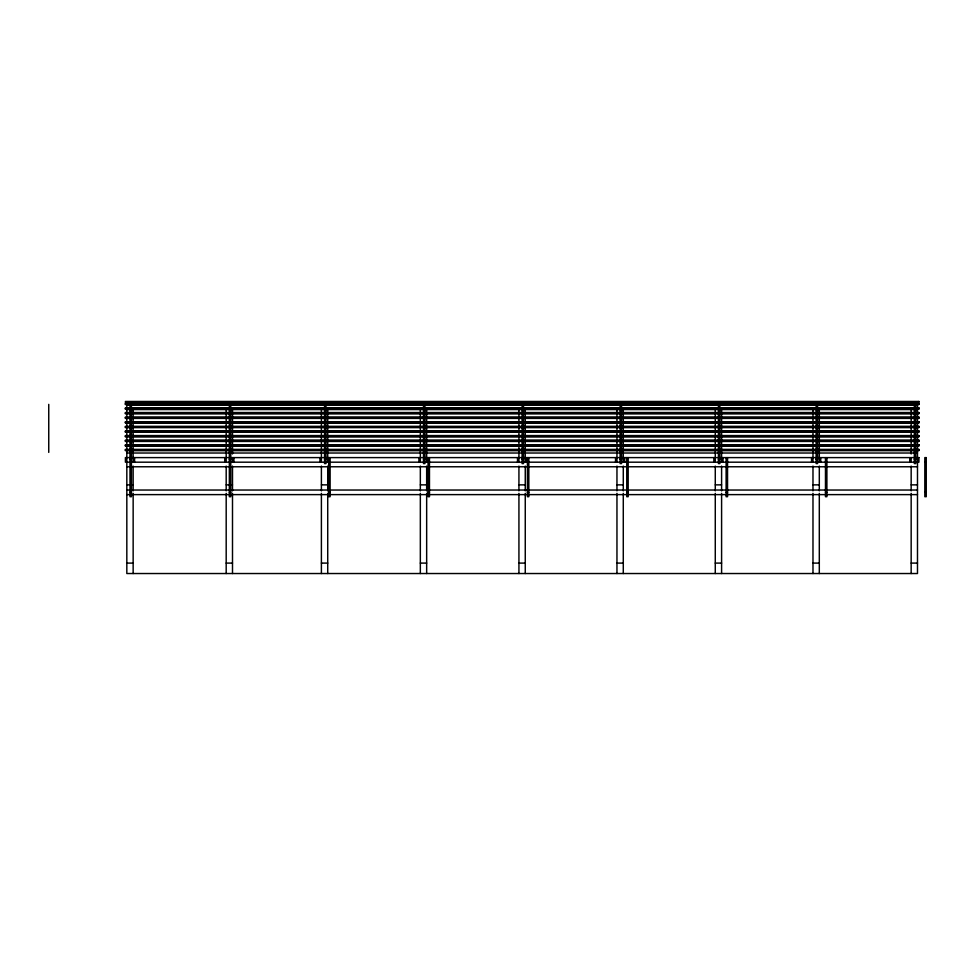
<?xml version="1.0" encoding="UTF-8"?>
<svg xmlns="http://www.w3.org/2000/svg" width="975" height="975" viewBox="0 0 975 975"><rect width="100%" height="100%" fill="white"/><g stroke="black" fill="none" stroke-linecap="round" stroke-linejoin="round"><path stroke-width="1.46" d="M125.409 403.735L918.913 403.735M125.409 404.15L918.913 404.15M917.487 404.991L126.823 404.991L126.823 573.532L917.487 573.532L917.487 402.419M125.409 408.342L918.913 408.342M125.409 408.757L918.913 408.757M126.823 409.573L917.487 409.573M125.409 412.949L918.913 412.949M125.409 413.376L918.913 413.376M125.409 417.556L918.913 417.556M125.409 417.982L918.913 417.982M125.409 422.163L918.913 422.163M125.409 422.589L918.913 422.589M125.409 426.77L918.913 426.77M125.409 427.196L918.913 427.196M125.409 431.389L918.913 431.389M125.409 431.803L918.913 431.803M125.409 435.996L918.913 435.996M125.409 436.41L918.913 436.41M125.409 440.602L918.913 440.602M125.409 441.029L918.913 441.029M125.409 445.209L918.913 445.209M125.409 445.636L918.913 445.636M125.409 449.816L918.913 449.816M125.409 450.243L918.913 450.243M126.823 453.022L917.487 453.022M129.992 459.481L131.418 459.481M229.344 459.481L230.77 459.481M324.553 459.481L325.979 459.481M423.503 459.481L424.929 459.481M522.1 459.481L523.514 459.481M620.124 459.481L621.55 459.481M718.429 459.481L719.855 459.481M816.148 459.481L817.562 459.481M914.331 459.481L915.757 459.481M428.049 462.016L429.475 462.016M527.414 462.016L528.828 462.016M626.767 462.016L628.18 462.016M726.119 462.016L727.545 462.016M825.472 462.016L826.898 462.016M924.824 462.016L926.25 462.016M126.823 466.769L917.487 466.769M126.835 484.867L133.136 484.867M226.2 484.867L232.489 484.867M321.409 484.867L327.71 484.867M420.347 484.867L426.648 484.867M518.944 484.867L525.245 484.867M616.968 484.867L623.269 484.867M715.284 484.867L721.585 484.867M812.992 484.867L819.293 484.867M911.174 484.867L917.475 484.867M126.823 490.035L917.487 490.035M129.992 492.29L131.418 492.29M229.344 492.29L230.77 492.29M328.697 492.29L330.123 492.29M428.049 492.29L429.475 492.29M527.414 492.29L528.828 492.29M626.767 492.29L628.18 492.29M726.119 492.29L727.545 492.29M825.472 492.29L826.898 492.29M924.824 492.29L926.25 492.29M126.823 494.617L917.487 494.617M126.823 563.099L133.148 563.099M226.188 563.099L232.501 563.099M321.397 563.099L327.722 563.099M420.335 563.099L426.66 563.099M518.932 563.099L525.257 563.099M616.956 563.099L623.281 563.099M715.272 563.099L721.598 563.099M812.979 563.099L819.305 563.099M911.162 563.099L917.487 563.099M911.162 408.488L911.162 453.96M911.162 457.604L911.162 462.187M911.162 466.087L911.162 490.876M911.162 493.362L911.162 573.532M909.748 457.604L909.748 462.187M826.898 457.604L826.898 496.702L825.472 496.702L825.472 457.604M820.731 457.604L820.731 462.187M819.305 408.488L819.305 462.187M819.305 466.087L819.305 490.876M819.305 493.362L819.305 573.532M812.979 408.488L812.979 462.187M812.979 466.087L812.979 490.876M812.979 493.362L812.979 573.532M811.553 457.604L811.553 462.187M727.545 457.604L727.545 496.702L726.119 496.702L726.119 457.604M723.023 457.604L723.023 462.187M721.598 408.488L721.598 462.187M721.598 466.087L721.598 490.876M721.598 493.362L721.598 573.532M715.272 408.488L715.272 462.187M715.272 466.087L715.272 490.876M715.272 493.362L715.272 573.532M713.846 457.604L713.846 462.187M628.18 457.604L628.18 496.702L626.767 496.702L626.767 457.604M624.707 457.604L624.707 462.187M623.281 408.488L623.281 462.187M623.281 466.087L623.281 490.876M623.281 493.362L623.281 573.532M616.956 408.488L616.956 462.187M616.956 466.087L616.956 490.876M616.956 493.362L616.956 573.532M615.542 457.604L615.542 462.187M528.828 457.604L528.828 496.702L527.414 496.702L527.414 457.604M526.683 457.604L526.683 462.187M525.257 408.488L525.257 462.187M525.257 466.087L525.257 490.876M525.257 493.362L525.257 573.532M518.932 408.488L518.932 462.187M518.932 466.087L518.932 490.876M518.932 493.362L518.932 573.532M517.506 457.604L517.506 462.187M429.475 457.604L429.475 496.702L428.049 496.702L428.049 457.604M426.66 408.488L426.66 462.187M426.66 466.087L426.66 490.876M426.66 493.362L426.66 573.532M420.335 408.488L420.335 462.187M420.335 466.087L420.335 490.876M420.335 493.362L420.335 573.532M418.921 457.604L418.921 462.187M330.123 457.604L330.123 496.702L328.697 496.702L328.697 457.604M329.148 457.604L329.148 459.895M327.722 408.488L327.722 462.187M327.722 466.087L327.722 490.876M327.722 493.362L327.722 573.532M321.397 408.488L321.397 462.187M321.397 466.087L321.397 490.876M321.397 493.362L321.397 573.532M319.971 457.604L319.971 462.187M233.927 457.604L233.927 462.187M232.501 408.488L232.501 453.96M232.501 457.604L232.501 462.187M232.501 466.087L232.501 490.876M232.501 493.362L232.501 573.532M226.188 408.488L226.188 462.187M226.188 466.087L226.188 490.876M226.188 493.362L226.188 573.532M224.762 457.604L224.762 462.187M134.574 457.604L134.574 462.187M133.148 408.488L133.148 462.187M133.148 466.087L133.148 490.876M133.148 493.362L133.148 573.532M48.75 404.369L48.75 452.4M918.913 401.468L125.409 401.468L125.409 402.419L918.913 402.419L918.913 401.468M918.913 403.309L125.409 403.309L125.409 404.576L918.913 404.576L918.913 403.309M131.418 404.003L129.992 404.003L129.992 496.702L131.418 496.702L131.418 404.003M230.77 404.003L229.344 404.003L229.344 496.702L230.77 496.702L230.77 404.003M325.979 404.003L324.553 404.003L324.553 463.576L325.979 463.576L325.979 404.003M424.929 404.003L423.503 404.003L423.503 463.576L424.929 463.576L424.929 404.003M523.514 404.003L522.1 404.003L522.1 463.576L523.514 463.576L523.514 404.003M621.55 404.003L620.124 404.003L620.124 463.576L621.55 463.576L621.55 404.003M719.855 404.003L718.429 404.003L718.429 463.576L719.855 463.576L719.855 404.003M817.562 404.003L816.148 404.003L816.148 463.576L817.562 463.576L817.562 404.003M915.757 404.003L914.331 404.003L914.331 463.576L915.757 463.576L915.757 404.003M918.913 407.916L125.409 407.916L125.409 409.183L918.913 409.183L918.913 407.916M918.913 412.523L125.409 412.523L125.409 413.79L918.913 413.79L918.913 412.523M918.913 417.129L125.409 417.129L125.409 418.409L918.913 418.409L918.913 417.129M918.913 421.736L125.409 421.736L125.409 423.016L918.913 423.016L918.913 421.736M918.913 426.343L125.409 426.343L125.409 427.623L918.913 427.623L918.913 426.343M918.913 430.962L125.409 430.962L125.409 432.23L918.913 432.23L918.913 430.962M918.913 435.569L125.409 435.569L125.409 436.837L918.913 436.837L918.913 435.569M918.913 440.176L125.409 440.176L125.409 441.443L918.913 441.443L918.913 440.176M918.913 444.783L125.409 444.783L125.409 446.062L918.913 446.062L918.913 444.783M918.913 449.39L125.409 449.39L125.409 450.669L918.913 450.669L918.913 449.39M918.913 457.604L125.409 457.604L125.409 462.187L918.913 462.187L918.913 457.604M926.25 457.604L924.824 457.604L924.824 496.702L926.25 496.702L926.25 457.604"/></g></svg>
